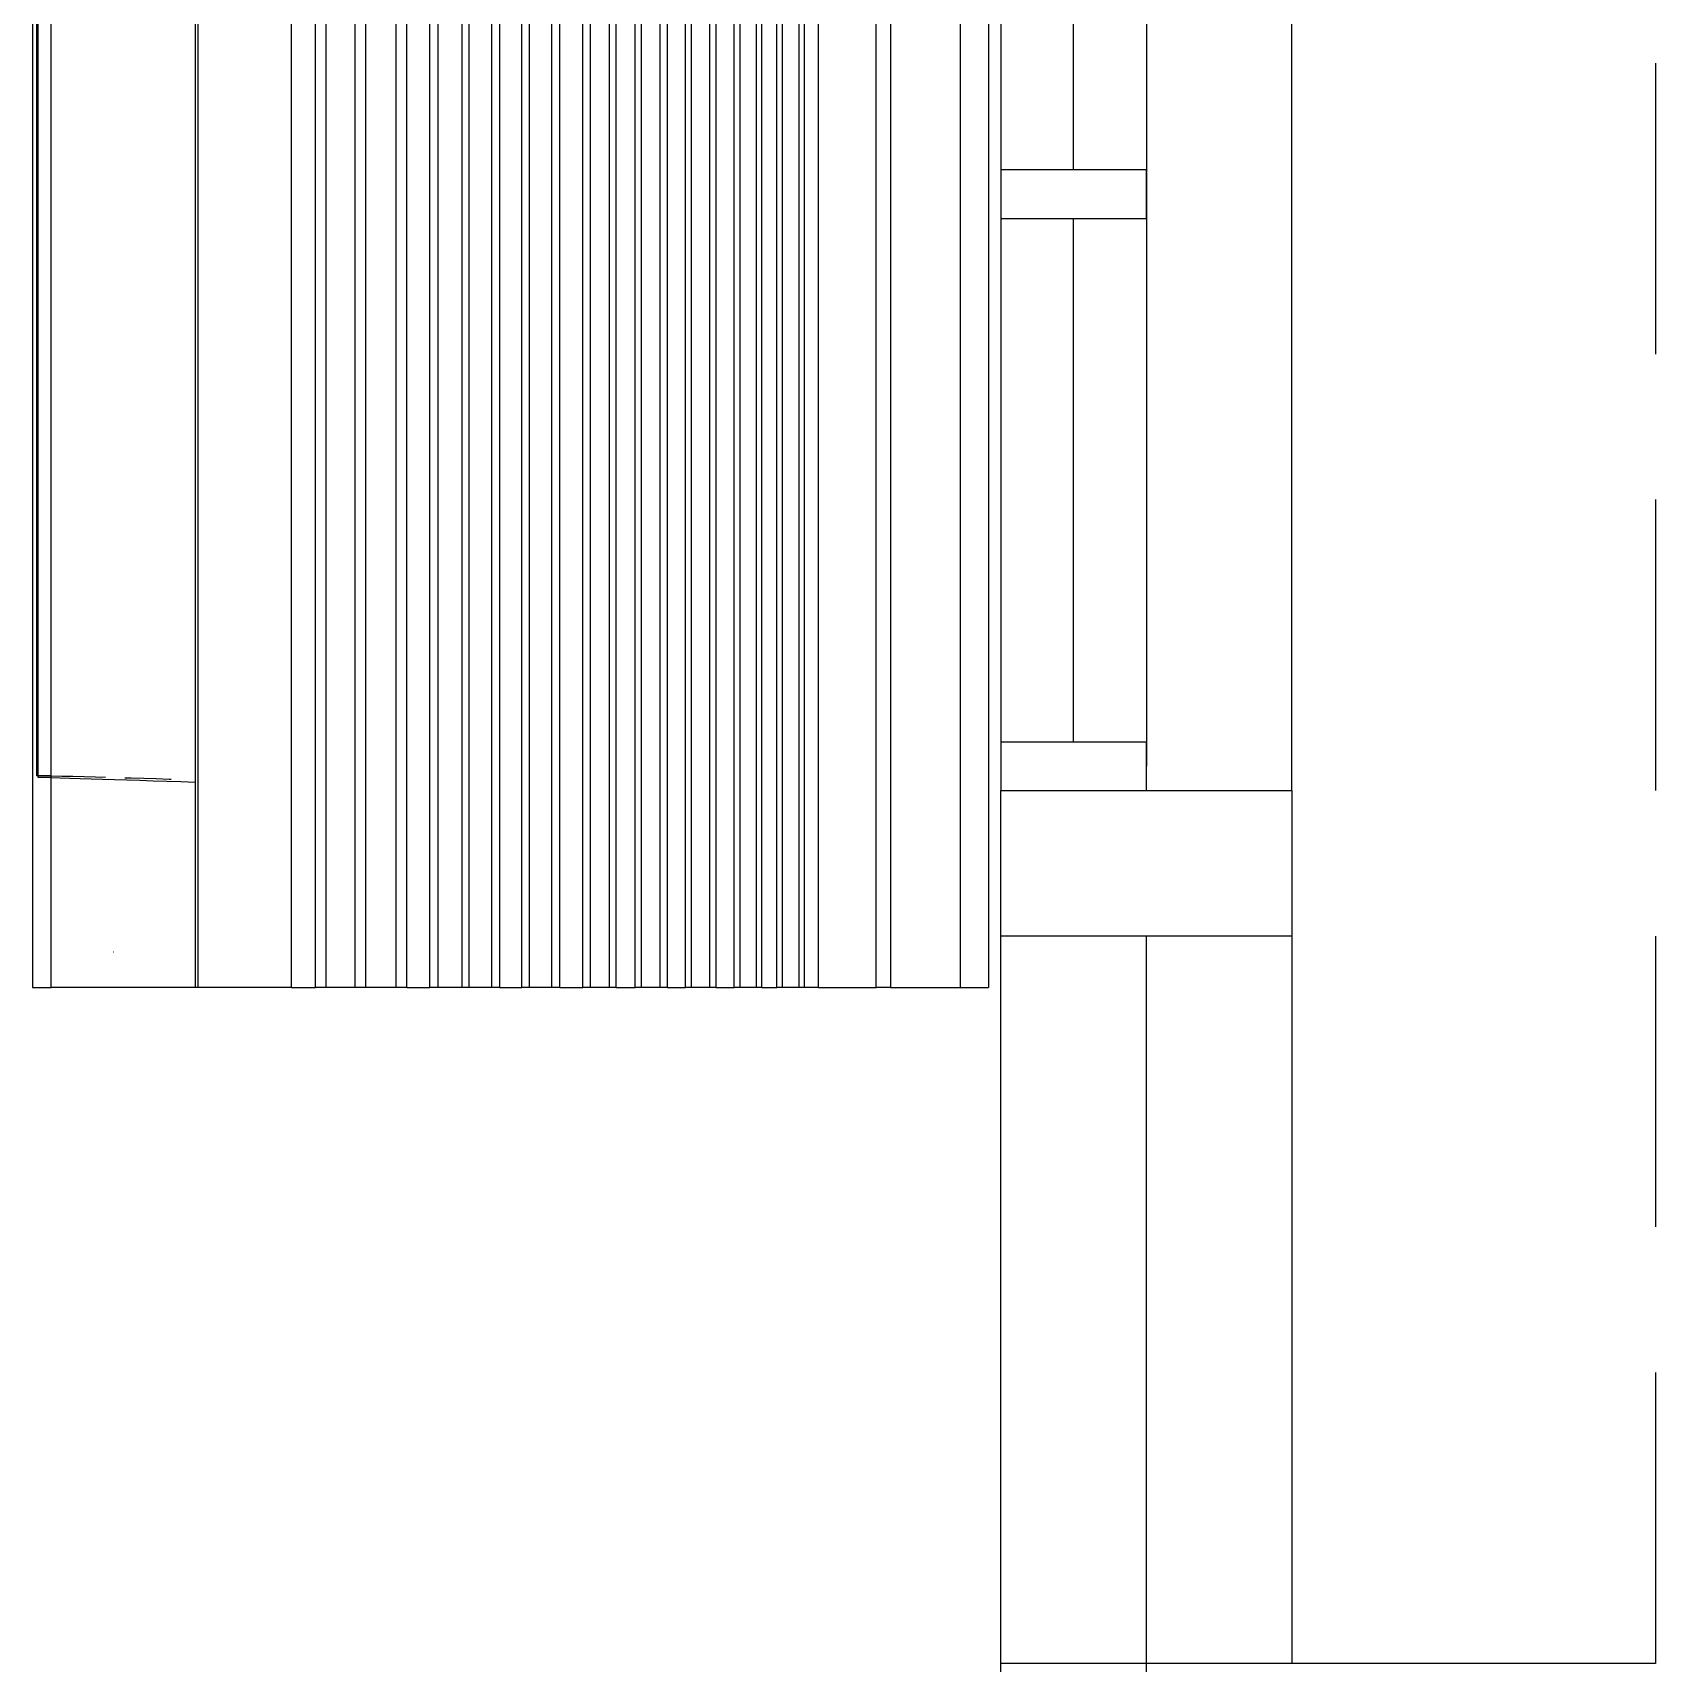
# Model space of a CAD drawing. Header units: inches. Extents: x -85907952 to 802144, y 988801 to 3125513.
# Drawn here: x 417224 to 418898, y 1054733 to 1056415 of the extents above; entities that cross this region are included whole.
import ezdxf

# ---------------------------------------------------------------- set-up
doc = ezdxf.new("R2010")
doc.units = ezdxf.units.IN
doc.header["$MEASUREMENT"] = 0
doc.linetypes.add('HIDDEN', pattern=[0.375, 0.25, -0.125])
for name, color, linetype in [('Edges', 7, 'Continuous'), ('LW', 2, 'Continuous'), ('WALL', 1, 'Continuous'), ('WIN', 9, 'Continuous')]:
    doc.layers.add(name, color=color, linetype=linetype)

# ---------------------------------------------------------------- blocks, each defined once
blk = doc.blocks.new('air con')
at = {"layer": 'Edges'}
for p, q in [((71.402, 41.898), (152.402, 41.898)), ((152.402, 41.095), (152.402, 41.898)), ((71.402, 41.095), (152.402, 41.095)), ((152.402, 39.122), (152.402, 41.095)), ((71.402, 39.122), (152.402, 39.122)), ((152.402, 38.724), (71.402, 38.724)), ((152.402, 39.122), (152.402, 38.724)), ((152.402, 37.092), (152.402, 38.724)), ((152.402, 37.092), (71.402, 37.092)), ((152.402, 37.092), (152.402, 36.701)), ((152.402, 36.701), (71.402, 36.701)), ((152.402, 36.542), (71.402, 36.542)), ((152.402, 36.701), (152.402, 36.542)), ((152.402, 36.542), (152.402, 36.078)), ((152.402, 36.078), (71.402, 36.078)), ((152.402, 36.078), (152.402, 35.914)), ((152.402, 35.914), (71.402, 35.914)), ((152.402, 35.493), (71.402, 35.493)), ((152.402, 35.493), (152.402, 35.914)), ((152.402, 35.493), (152.402, 35.34)), ((152.402, 35.34), (71.402, 35.34)), ((152.402, 35.34), (152.402, 34.877)), ((152.402, 34.877), (71.402, 34.877)), ((152.402, 34.709), (71.402, 34.709)), ((152.402, 34.877), (152.402, 34.709)), ((152.402, 34.207), (152.402, 34.709)), ((152.402, 34.207), (71.402, 34.207)), ((152.402, 34.207), (152.402, 34.022)), ((152.402, 34.022), (71.402, 34.022)), ((152.402, 34.022), (152.402, 33.51)), ((152.402, 33.51), (71.402, 33.51)), ((152.402, 33.335), (71.402, 33.335)), ((152.402, 33.51), (152.402, 33.335)), ((152.402, 32.826), (152.402, 33.335)), ((152.402, 32.826), (71.402, 32.826)), ((152.402, 32.826), (152.402, 32.625)), ((152.402, 32.625), (71.402, 32.625)), ((152.402, 32.625), (152.402, 32.098)), ((152.402, 32.098), (71.402, 32.098)), ((152.402, 31.911), (71.402, 31.911)), ((152.402, 32.098), (152.402, 31.911)), ((152.402, 31.378), (152.402, 31.911)), ((152.402, 31.378), (71.402, 31.378)), ((152.402, 31.378), (152.402, 31.189)), ((152.402, 31.189), (71.402, 31.189)), ((152.402, 31.189), (152.402, 30.654)), ((152.402, 30.654), (71.402, 30.654)), ((152.402, 30.439), (71.402, 30.439)), ((152.402, 30.654), (152.402, 30.439)), ((152.402, 29.791), (152.402, 30.439)), ((152.402, 29.791), (71.402, 29.791)), ((152.402, 29.562), (71.402, 29.562)), ((152.402, 29.791), (152.402, 29.562)), ((152.402, 29.562), (152.402, 28.935)), ((152.402, 28.935), (71.402, 28.935)), ((152.402, 28.714), (71.402, 28.714)), ((152.402, 28.935), (152.402, 28.714)), ((152.402, 28.092), (152.402, 28.714)), ((152.402, 28.092), (71.402, 28.092)), ((152.402, 28.092), (152.402, 27.871)), ((152.402, 27.871), (71.402, 27.871)), ((152.402, 27.871), (152.402, 27.226)), ((152.402, 27.226), (71.402, 27.226)), ((152.402, 27.226), (152.402, 27.024)), ((152.402, 27.024), (71.402, 27.024)), ((152.402, 27.024), (152.402, 26.349)), ((152.402, 26.349), (71.402, 26.349)), ((152.402, 26.349), (152.402, 26.117)), ((152.402, 26.117), (71.402, 26.117)), ((152.402, 25.469), (152.402, 26.117)), ((152.402, 25.469), (71.402, 25.469)), ((152.402, 25.469), (152.402, 25.162)), ((152.402, 25.162), (71.402, 25.162)), ((152.402, 25.162), (152.402, 24.304)), ((152.402, 24.304), (71.402, 24.304)), ((152.402, 24.002), (71.402, 24.002)), ((152.402, 24.304), (152.402, 24.002)), ((152.402, 24.002), (152.402, 23.184)), ((152.402, 23.184), (71.402, 23.184)), ((152.402, 23.184), (152.402, 22.883)), ((152.402, 22.883), (71.402, 22.883)), ((152.402, 22.213), (152.402, 22.883)), ((152.402, 22.213), (71.402, 22.213)), ((152.402, 22.213), (152.402, 19.568)), ((152.402, 19.568), (71.402, 19.568)), ((152.402, 19.493), (71.402, 19.493)), ((146.588, 19.085), (146.601, 19.493)), ((152.402, 19.568), (152.402, 19.493)), ((152.402, 19.493), (152.402, 15.42)), ((146.575, 18.687), (146.588, 19.085)), ((146.504, 18.391), (146.514, 18.752)), ((146.514, 18.752), (146.516, 18.813)), ((146.562, 18.299), (146.575, 18.687)), ((146.484, 17.685), (146.494, 18.035)), ((146.494, 18.035), (146.504, 18.391)), ((146.55, 17.923), (146.562, 18.299)), ((146.479, 17.503), (146.484, 17.685)), ((146.527, 17.206), (146.538, 17.558)), ((146.538, 17.558), (146.55, 17.923)), ((146.516, 16.869), (146.527, 17.206)), ((151.402, 17.184), (151.402, 17.175)), ((146.447, 16.349), (146.456, 16.673)), ((146.456, 16.673), (146.464, 16.956)), ((146.505, 16.546), (146.516, 16.869)), ((146.438, 16.032), (146.447, 16.349)), ((146.486, 15.948), (146.495, 16.239)), ((146.495, 16.239), (146.505, 16.546)), ((146.421, 15.42), (146.429, 15.722)), ((146.429, 15.722), (146.438, 16.032)), ((146.468, 15.42), (146.477, 15.675)), ((146.477, 15.675), (146.486, 15.948)), ((146.421, 15.42), (76.921, 15.42)), ((146.468, 15.42), (146.421, 15.42)), ((146.421, 15.42), (146.421, 15.051)), ((152.402, 15.42), (146.468, 15.42)), ((146.468, 15.42), (146.468, 15.051)), ((152.402, 14.898), (152.402, 15.42)), ((71.402, 14.898), (152.402, 14.898)), ((146.421, 15.051), (76.921, 15.051)), ((146.421, 15.012), (76.921, 15.012)), ((146.468, 15.051), (146.421, 15.051)), ((146.421, 15.051), (146.421, 15.012))]:
    blk.add_line(p, q, dxfattribs=at)
blk = doc.blocks.new('2.0 HP AIR CONDITION')
at = {"xscale": 36.51607049631966, "yscale": 36.51607049631966, "zscale": 36.51607049631966}
blk.add_blockref('air con', (-4183.5, -544), dxfattribs=at)

msp = doc.modelspace()

# ---------------------------------------------------------------- linework, layer by layer
at = {"layer": 'LW', "linetype": 'HIDDEN', "ltscale": 1200}
msp.add_line((418897.7, 1059533.4), (418897.7, 1048733.4), dxfattribs=at)
at = {"layer": 'LW'}
for p, q in [((418522.7, 1055633.4), (418522.7, 1058633.4)), ((418522.7, 1055483.4), (418522.7, 1054733.4))]:
    msp.add_line(p, q, dxfattribs=at)
at = {"layer": 'WALL'}
for p, q in [((418222.7, 1052633.4), (418222.7, 1055633.4)), ((418372.7, 1052783.4), (418372.7, 1055483.4)), ((418897.7, 1054733.4), (418222.7, 1054733.4))]:
    msp.add_line(p, q, dxfattribs=at)
msp.add_lwpolyline([(418222.7, 1055483.4), (418222.7, 1055633.4), (418522.7, 1055633.4), (418522.7, 1055483.4)], close=True, dxfattribs=at)
at = {"layer": 'WIN'}
for p, q in [((418222.7, 1058633.4), (418222.7, 1055633.4)), ((418372.7, 1058608.4), (418372.7, 1055658.4)), ((418297.7, 1056273.4), (418297.7, 1056813.4)), ((418297.7, 1055683.4), (418297.7, 1056223.4))]:
    msp.add_line(p, q, dxfattribs=at)
for points in [[(418372.7, 1056223.4), (418372.7, 1056273.4), (418222.7, 1056273.4), (418222.7, 1056223.4)], [(418372.7, 1055633.4), (418372.7, 1055683.4), (418222.7, 1055683.4), (418222.7, 1055633.4)]]:
    msp.add_lwpolyline(points, close=True, dxfattribs=at)

# ---------------------------------------------------------------- block references
at = {"rotation": 270}
msp.add_blockref('2.0 HP AIR CONDITION', (417224.1, 1056811.9), dxfattribs=at)

doc.saveas('drawing.dxf')
